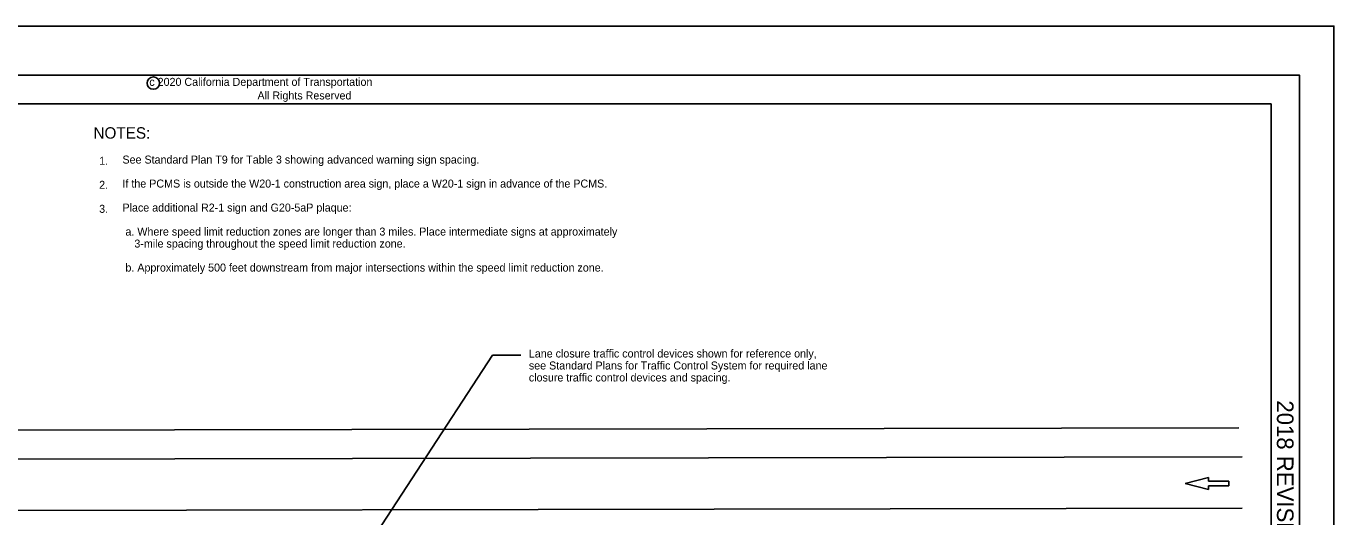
# Model space of a CAD drawing. Extents: x -893 to 867, y -474 to 712.
# Drawn here: x -277 to 867, y 283 to 712 of the extents above; entities that cross this region are included whole.
import ezdxf

# ---------------------------------------------------------------- set-up
doc = ezdxf.new("R2010")
doc.units = 0
for name, color, linetype in [('10 Sheet Format', 7, 'Continuous'), ('57 Undefined', 7, 'Continuous'), ('60 Nongeo Data', 7, 'Continuous')]:
    doc.layers.add(name, color=color, linetype=linetype)

msp = doc.modelspace()

# ---------------------------------------------------------------- linework, layer by layer
at = {"layer": '10 Sheet Format'}
for p, q in [((836.6, 669), (-863.4, 669)), ((836.6, -431), (836.6, 669)), ((-813.4, 644), (811.6, 644)), ((811.6, -406), (811.6, 644))]:
    msp.add_line(p, q, dxfattribs=at)
for points in [[(-893.4, -474), (866.6, -474), (866.6, 712), (-893.4, 712)], [(-863.4, -431), (836.6, -431), (836.6, 669), (-863.4, 669)]]:
    msp.add_lwpolyline(points, close=True, dxfattribs=at)
msp.add_circle((-166.1, 662.1), 5.42, dxfattribs=at)
at = {"layer": '60 Nongeo Data'}
for p, q in [((-756.3, 357.5), (783.4, 360.5)), ((-758, 332.3), (786.4, 335.2)), ((736.5, 311.8), (756.8, 317)), ((756.8, 306.6), (736.5, 311.8)), ((756.8, 317), (756.8, 313.9)), ((756.8, 313.9), (774.8, 313.9)), ((774.8, 309.7), (756.8, 309.7)), ((756.8, 309.7), (756.8, 306.6)), ((774.8, 313.9), (774.8, 311.8)), ((774.8, 311.8), (774.8, 309.7))]:
    msp.add_line(p, q, dxfattribs=at)
for points in [[(155.3, 423.9), (130.7, 423.9), (-1.8, 221)], [(-753.2, 287.3), (786.4, 290.2)]]:
    msp.add_lwpolyline(points, dxfattribs=at)

# ---------------------------------------------------------------- texts
at = {"layer": '10 Sheet Format'}
for s, p in [('c 2020 California Department of Transportation', (-169.6, 659.7)), ('All Rights Reserved', (-75, 647.8))]:
    msp.add_text(s, height=7, dxfattribs=at).set_placement(p)
msp.add_text('2018 REVISED STANDARD PLAN RSP T19', height=14.5, rotation=270, dxfattribs=at).set_placement((816.8, 384.5))
at = {"layer": '57 Undefined'}
for s, height, p in [('NOTES:', 10, (-218.5, 613.5)), ('1.', 7, (-213.5, 590.6)), ('See Standard Plan T9 for Table 3 showing advanced warning sign spacing.', 7, (-193.1, 591.7)), ('2.', 7, (-213.5, 569.6)), ('If the PCMS is outside the W20-1 construction area sign, place a W20-1 sign in advance of the PCMS.', 7, (-193.1, 570.7)), ('3.', 7, (-213.5, 548.6)), ('Place additional R2-1 sign and G20-5aP plaque:', 7, (-193.1, 549.7)), (' a. Where speed limit reduction zones are longer than 3 miles. Place intermediate signs at approximately', 7, (-193.1, 528.7)), ('    3-mile spacing throughout the speed limit reduction zone.', 7, (-193.1, 518.2)), (' b. Approximately 500 feet downstream from major intersections within the speed limit reduction zone.', 7, (-193.1, 497.2)), ('Lane closure traffic control devices shown for reference only,', 7, (162.4, 422)), ('see Standard Plans for Traffic Control System for required lane', 7, (162.4, 411.5)), ('closure traffic control devices and spacing.', 7, (162.4, 401))]:
    msp.add_text(s, height=height, dxfattribs=at).set_placement(p)

doc.saveas('drawing.dxf')
